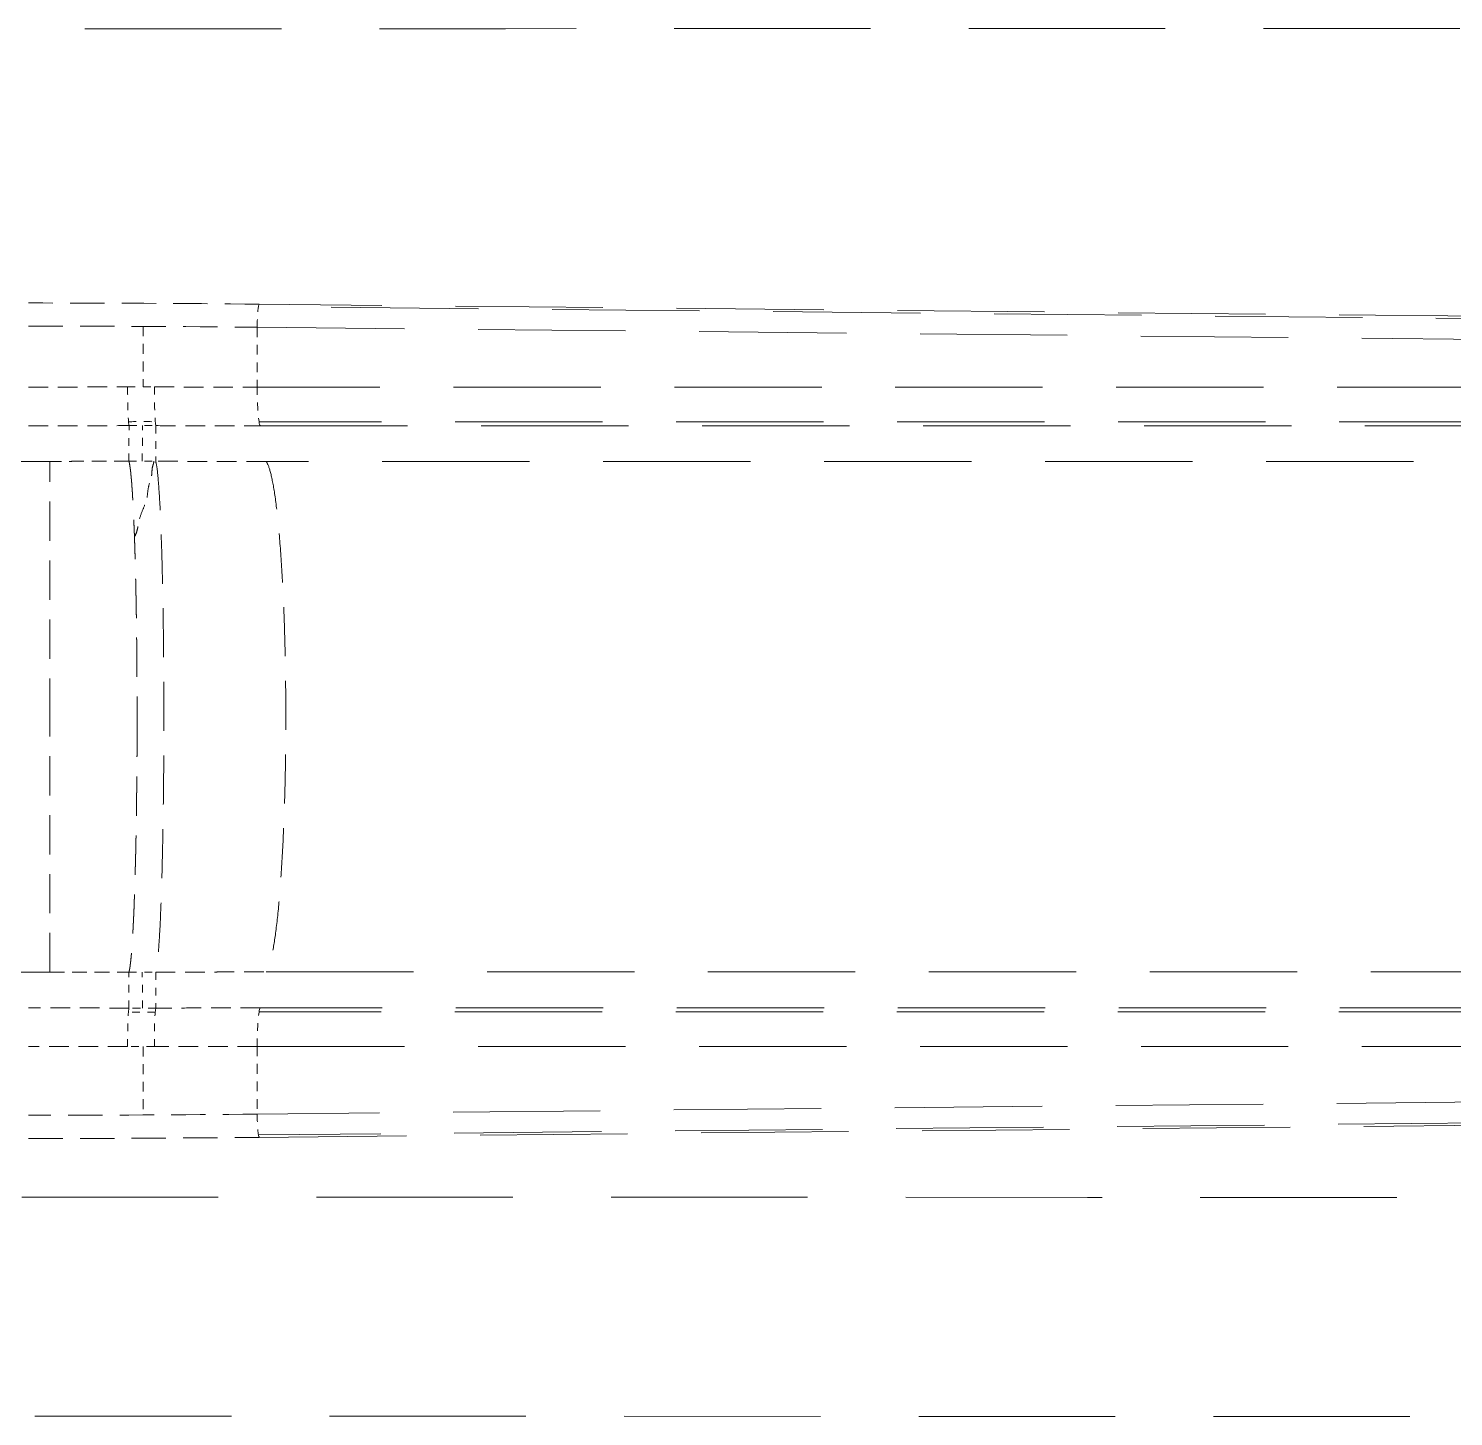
# Model space of a CAD drawing. Header units: millimetres. Extents: x 519 to 904, y 347 to 551.
# Drawn here: x 616.73 to 635.16, y 377.18 to 395.13 of the extents above; entities that cross this region are included whole.
import ezdxf

# ---------------------------------------------------------------- set-up
doc = ezdxf.new("R2010")
doc.units = ezdxf.units.MM
doc.linetypes.add('HIDDEN', pattern=[9.525, 6.35, -3.175])
doc.layers.add('1', color=7, linetype='Continuous', true_color=0xffffff)

msp = doc.modelspace()

# ---------------------------------------------------------------- linework, layer by layer
at = {"layer": '1', "color": 155, "linetype": 'HIDDEN', "lineweight": 13, "ltscale": 0.3}
for p, q in [((639.694, 391.336), (619.704, 391.534)), ((638.443, 391.379), (619.713, 391.565)), ((619.687, 391.266), (638.417, 391.081)), ((638.417, 390.492), (619.687, 390.492)), ((638.441, 390.042), (619.711, 390.042)), ((619.726, 389.991), (638.455, 389.991)), ((552.92, 389.532), (617.004, 389.532)), ((617.004, 382.927), (552.92, 382.927)), ((638.436, 382.414), (619.711, 382.414)), ((638.45, 382.465), (619.726, 382.465)), ((619.687, 381.968), (638.412, 381.967)), ((638.411, 381.277), (619.687, 381.092)), ((638.428, 381.007), (619.704, 380.822)), ((619.713, 380.791), (638.437, 380.976))]:
    msp.add_line(p, q, dxfattribs=at)
at = {"layer": '1', "color": 155, "linetype": 'HIDDEN', "lineweight": 13, "ltscale": 0.02}
for p, q in [((618.211, 391.277), (618.211, 390.496)), ((619.687, 391.266), (619.687, 390.492)), ((618.211, 381.964), (618.211, 381.081)), ((619.687, 381.968), (619.687, 381.092))]:
    msp.add_line(p, q, dxfattribs=at)
at = {"layer": '1', "color": 155, "linetype": 'HIDDEN', "lineweight": 13, "ltscale": 0.01}
for p, q in [((618.201, 389.535), (618.203, 389.994)), ((618.377, 389.994), (618.374, 389.534)), ((618.203, 382.462), (618.201, 382.925)), ((618.374, 382.926), (618.376, 382.462))]:
    msp.add_line(p, q, dxfattribs=at)
at = {"layer": '1', "color": 155, "linetype": 'HIDDEN', "lineweight": 13, "ltscale": 0.008}
for centre, major_axis, ratio, start_param, end_param in [((619.713, 391.265), (-0.003, -0.301), 0.086587, 3.255469, 4.709711), ((619.713, 381.091), (0.003, -0.301), 0.086517, 4.707998, 6.16931)]:
    msp.add_ellipse(centre, major_axis=major_axis, ratio=ratio, start_param=start_param, end_param=end_param, dxfattribs=at)
at = {"layer": '1', "color": 155, "linetype": 'HIDDEN', "lineweight": 13, "ltscale": 0.01}
for centre, major_axis, ratio, start_param, end_param in [((618.03, 390.493), (-0.002, 0.502), 0.037486, 1.56709, 3.028066), ((618.382, 390.493), (0.002, 0.502), 0.047674, 1.567465, 3.028017), ((619.731, 390.49), (0, 0.502), 0.086556, 1.567262, 3.027717), ((618.029, 381.963), (-0.002, -0.502), 0.037511, 3.255119, 4.709004), ((618.381, 381.963), (0.002, -0.502), 0.04762, 3.255168, 4.708632), ((619.731, 381.966), (0, -0.502), 0.086556, 3.255468, 4.708855)]:
    msp.add_ellipse(centre, major_axis=major_axis, ratio=ratio, start_param=start_param, end_param=end_param, dxfattribs=at)
at = {"layer": '1', "color": 155, "linetype": 'HIDDEN', "lineweight": 13, "ltscale": 0.4}
msp.add_ellipse((647.099, 1635.684), major_axis=(11092.198, 0), ratio=0.113203, start_param=4.704491, end_param=4.711312, dxfattribs=at)
for points in [[(639.05, 395.129), (610.332, 395.128), (581.615, 395.114), (552.898, 395.087)], [(552.043, 377.227), (581.045, 377.199), (610.047, 377.184), (639.049, 377.182)]]:
    msp.add_open_spline(points, degree=3, dxfattribs=at)
at = {"layer": '1', "color": 155, "linetype": 'HIDDEN', "lineweight": 13, "ltscale": 0.07}
for points in [[(619.713, 391.565), (618.721, 391.575), (617.725, 391.58), (616.729, 391.58)], [(616.729, 391.281), (617.717, 391.281), (618.704, 391.276), (619.687, 391.266)], [(619.687, 381.092), (618.704, 381.082), (617.717, 381.077), (616.729, 381.077)], [(616.729, 380.776), (617.725, 380.776), (618.721, 380.781), (619.713, 380.791)]]:
    msp.add_open_spline(points, degree=3, dxfattribs=at)
at = {"layer": '1', "color": 155, "linetype": 'HIDDEN', "lineweight": 13, "ltscale": 0.04}
for points in [[(616.729, 390.492), (616.872, 390.492), (617.157, 390.493), (617.584, 390.494), (617.869, 390.495), (618.011, 390.495)], [(618.358, 390.495), (618.503, 390.494), (618.796, 390.493), (619.239, 390.492), (619.537, 390.492), (619.687, 390.492)], [(616.729, 389.991), (616.874, 389.991), (617.163, 389.992), (617.596, 389.992), (617.885, 389.994), (618.03, 389.994)], [(618.377, 389.994), (618.525, 389.993), (618.821, 389.992), (619.271, 389.991), (619.573, 389.991), (619.726, 389.991)], [(618.029, 382.462), (617.885, 382.463), (617.596, 382.464), (617.163, 382.465), (616.874, 382.465), (616.729, 382.465)], [(619.726, 382.465), (619.578, 382.465), (619.282, 382.465), (618.832, 382.464), (618.529, 382.463), (618.376, 382.462)], [(618.011, 381.965), (617.868, 381.965), (617.584, 381.966), (617.157, 381.967), (616.872, 381.967), (616.729, 381.967)], [(619.687, 381.968), (619.542, 381.968), (619.25, 381.967), (618.806, 381.966), (618.507, 381.965), (618.357, 381.965)]]:
    msp.add_open_spline(points, degree=3, dxfattribs=at)
at = {"layer": '1', "color": 155, "linetype": 'HIDDEN', "lineweight": 13, "ltscale": 0.01}
for points in [[(618.011, 390.495), (618.049, 390.495), (618.127, 390.496), (618.242, 390.496), (618.319, 390.495), (618.358, 390.495)], [(618.023, 390.045), (618.139, 390.046), (618.254, 390.046), (618.369, 390.045)], [(618.028, 389.534), (618.028, 389.688), (618.029, 389.841), (618.03, 389.994)], [(618.03, 389.994), (618.068, 389.994), (618.145, 389.995), (618.261, 389.995), (618.338, 389.994), (618.377, 389.994)], [(618.028, 389.534), (618.143, 389.535), (618.259, 389.535), (618.374, 389.534)], [(618.028, 382.925), (618.143, 382.925), (618.258, 382.925), (618.374, 382.926)], [(618.029, 382.462), (618.029, 382.616), (618.028, 382.771), (618.028, 382.925)], [(618.368, 382.411), (618.253, 382.411), (618.138, 382.411), (618.023, 382.411)], [(618.376, 382.462), (618.338, 382.462), (618.261, 382.462), (618.145, 382.462), (618.068, 382.462), (618.029, 382.462)], [(618.357, 381.965), (618.319, 381.964), (618.242, 381.964), (618.126, 381.964), (618.049, 381.964), (618.011, 381.965)]]:
    msp.add_open_spline(points, degree=3, dxfattribs=at)
at = {"layer": '1', "color": 155, "linetype": 'HIDDEN', "lineweight": 13, "ltscale": 0.03}
for points in [[(618.028, 389.534), (617.591, 389.533), (617.004, 389.532)], [(617.004, 382.927), (617.592, 382.927), (618.027, 382.925)]]:
    msp.add_open_spline(points, degree=2, dxfattribs=at)
at = {"layer": '1', "color": 155, "linetype": 'HIDDEN', "lineweight": 13, "ltscale": 0.08}
for points, knots in [([(617.004, 386.218), (617.004, 386.42), (617.004, 386.623), (617.004, 387.021), (617.004, 387.217), (617.004, 387.596), (617.004, 387.778), (617.004, 388.125), (617.004, 388.288), (617.004, 388.591), (617.004, 388.73), (617.004, 388.978), (617.004, 389.088), (617.004, 389.275), (617.004, 389.351), (617.004, 389.47), (617.004, 389.511), (617.004, 389.534)], [0, 0, 0, 0, 0.125, 0.125, 0.25, 0.25, 0.375, 0.375, 0.5, 0.5, 0.625, 0.625, 0.75, 0.75, 0.875, 0.875, 1, 1, 1, 1]), ([(618.027, 389.534), (618.028, 389.533), (618.029, 389.53), (618.03, 389.525), (618.031, 389.52), (618.033, 389.514), (618.034, 389.508), (618.035, 389.502), (618.037, 389.495), (618.038, 389.488), (618.039, 389.481), (618.04, 389.473), (618.042, 389.464), (618.043, 389.456), (618.044, 389.447), (618.046, 389.437), (618.047, 389.427), (618.048, 389.417), (618.049, 389.407), (618.051, 389.396), (618.052, 389.384), (618.053, 389.373), (618.054, 389.361), (618.055, 389.349), (618.057, 389.336), (618.058, 389.323), (618.059, 389.31), (618.06, 389.296), (618.061, 389.282), (618.063, 389.268), (618.064, 389.253), (618.065, 389.238), (618.066, 389.223), (618.067, 389.207), (618.068, 389.191), (618.07, 389.175), (618.071, 389.158), (618.072, 389.141), (618.073, 389.124), (618.074, 389.107), (618.075, 389.089), (618.076, 389.071), (618.077, 389.053), (618.078, 389.034), (618.079, 389.015), (618.08, 388.996), (618.081, 388.976), (618.082, 388.957), (618.083, 388.937), (618.084, 388.916), (618.085, 388.896), (618.086, 388.875), (618.087, 388.854), (618.088, 388.833), (618.089, 388.811), (618.09, 388.79), (618.091, 388.768), (618.092, 388.745), (618.093, 388.723), (618.094, 388.7), (618.095, 388.677), (618.096, 388.654), (618.097, 388.631), (618.098, 388.607), (618.099, 388.583), (618.099, 388.559), (618.1, 388.535), (618.101, 388.511), (618.102, 388.486), (618.103, 388.461), (618.104, 388.436), (618.104, 388.411), (618.105, 388.386), (618.106, 388.36), (618.107, 388.335), (618.107, 388.309), (618.108, 388.283), (618.109, 388.257), (618.11, 388.23), (618.11, 388.204), (618.111, 388.177), (618.112, 388.15), (618.112, 388.123), (618.113, 388.096), (618.114, 388.069), (618.114, 388.042), (618.115, 388.014), (618.116, 387.987), (618.116, 387.959), (618.117, 387.931), (618.117, 387.903), (618.118, 387.875), (618.119, 387.847), (618.119, 387.818), (618.12, 387.79), (618.12, 387.761), (618.121, 387.733), (618.121, 387.704), (618.122, 387.675), (618.122, 387.646), (618.123, 387.617), (618.123, 387.588), (618.124, 387.559), (618.124, 387.53), (618.125, 387.501), (618.125, 387.471), (618.126, 387.442), (618.126, 387.412), (618.126, 387.383), (618.127, 387.353), (618.127, 387.324), (618.128, 387.294), (618.128, 387.264), (618.128, 387.235), (618.129, 387.205), (618.129, 387.175), (618.129, 387.145), (618.13, 387.115), (618.13, 387.085), (618.13, 387.055), (618.13, 387.025), (618.131, 386.995), (618.131, 386.965), (618.131, 386.935), (618.131, 386.905), (618.132, 386.875), (618.132, 386.845), (618.132, 386.815), (618.132, 386.785), (618.132, 386.755), (618.133, 386.725), (618.133, 386.695), (618.133, 386.665), (618.133, 386.635), (618.133, 386.605), (618.133, 386.575), (618.133, 386.545), (618.133, 386.515), (618.134, 386.485), (618.134, 386.455), (618.134, 386.426), (618.134, 386.396), (618.134, 386.366), (618.134, 386.336), (618.134, 386.307), (618.134, 386.277), (618.134, 386.248), (618.134, 386.228), (618.134, 386.218)], [0, 0, 0, 0, 0.007627, 0.015244, 0.02285, 0.030445, 0.03803, 0.045603, 0.053166, 0.060719, 0.06826, 0.075791, 0.083311, 0.09082, 0.098319, 0.105807, 0.113284, 0.12075, 0.128206, 0.135651, 0.143085, 0.150509, 0.157921, 0.165323, 0.172715, 0.180095, 0.187465, 0.194824, 0.202172, 0.20951, 0.216837, 0.224153, 0.231458, 0.238753, 0.246037, 0.25331, 0.260573, 0.267825, 0.275066, 0.282296, 0.289515, 0.296724, 0.303922, 0.31111, 0.318286, 0.325452, 0.332607, 0.339752, 0.346886, 0.354009, 0.361121, 0.368222, 0.375313, 0.382393, 0.389462, 0.396521, 0.403569, 0.410606, 0.417632, 0.424648, 0.431653, 0.438647, 0.445631, 0.452603, 0.459565, 0.466517, 0.473457, 0.480387, 0.487306, 0.494214, 0.501112, 0.507999, 0.514875, 0.52174, 0.528595, 0.535439, 0.542272, 0.549095, 0.555906, 0.562707, 0.569498, 0.576277, 0.583046, 0.589804, 0.596552, 0.603288, 0.610014, 0.616729, 0.623434, 0.630127, 0.63681, 0.643483, 0.650144, 0.656795, 0.663435, 0.670064, 0.676683, 0.683291, 0.689888, 0.696474, 0.70305, 0.709615, 0.716169, 0.722712, 0.729245, 0.735767, 0.742278, 0.748779, 0.755269, 0.761748, 0.768216, 0.774674, 0.78112, 0.787557, 0.793982, 0.800397, 0.806801, 0.813194, 0.819576, 0.825948, 0.832309, 0.838659, 0.844999, 0.851328, 0.857646, 0.863953, 0.87025, 0.876536, 0.882811, 0.889075, 0.895329, 0.901572, 0.907804, 0.914026, 0.920237, 0.926437, 0.932626, 0.938804, 0.944972, 0.951129, 0.957276, 0.963411, 0.969536, 0.975651, 0.981754, 0.987847, 0.993929, 1, 1, 1, 1]), ([(617.004, 382.926), (617.004, 382.948), (617.004, 382.99), (617.004, 383.107), (617.004, 383.183), (617.004, 383.368), (617.004, 383.477), (617.004, 383.723), (617.004, 383.861), (617.004, 384.161), (617.004, 384.324), (617.004, 384.667), (617.004, 384.849), (617.004, 385.225), (617.004, 385.419), (617.004, 385.815), (617.004, 386.017), (617.004, 386.218)], [0, 0, 0, 0, 0.125, 0.125, 0.25, 0.25, 0.375, 0.375, 0.5, 0.5, 0.625, 0.625, 0.75, 0.75, 0.875, 0.875, 1, 1, 1, 1]), ([(618.134, 386.218), (618.134, 386.21), (618.134, 386.195), (618.134, 386.172), (618.134, 386.149), (618.134, 386.126), (618.134, 386.103), (618.134, 386.08), (618.134, 386.057), (618.134, 386.034), (618.134, 386.011), (618.134, 385.988), (618.134, 385.965), (618.133, 385.941), (618.133, 385.918), (618.133, 385.895), (618.133, 385.872), (618.133, 385.848), (618.133, 385.825), (618.133, 385.802), (618.133, 385.778), (618.133, 385.755), (618.133, 385.732), (618.132, 385.708), (618.132, 385.685), (618.132, 385.662), (618.132, 385.638), (618.132, 385.615), (618.132, 385.591), (618.131, 385.568), (618.131, 385.545), (618.131, 385.521), (618.131, 385.498), (618.131, 385.474), (618.131, 385.451), (618.13, 385.427), (618.13, 385.404), (618.13, 385.381), (618.13, 385.357), (618.129, 385.334), (618.129, 385.311), (618.129, 385.287), (618.129, 385.264), (618.128, 385.24), (618.128, 385.217), (618.128, 385.194), (618.128, 385.171), (618.127, 385.147), (618.127, 385.124), (618.127, 385.101), (618.126, 385.078), (618.126, 385.055), (618.126, 385.032), (618.125, 385.008), (618.125, 384.985), (618.125, 384.962), (618.124, 384.939), (618.124, 384.917), (618.124, 384.894), (618.123, 384.871), (618.123, 384.848), (618.123, 384.825), (618.122, 384.802), (618.122, 384.78), (618.121, 384.757), (618.121, 384.735), (618.121, 384.712), (618.12, 384.69), (618.12, 384.667), (618.119, 384.645), (618.119, 384.623), (618.118, 384.6), (618.118, 384.578), (618.117, 384.556), (618.117, 384.534), (618.117, 384.512), (618.116, 384.49), (618.116, 384.468), (618.115, 384.447), (618.115, 384.425), (618.114, 384.403), (618.114, 384.382), (618.113, 384.36), (618.112, 384.339), (618.112, 384.318), (618.111, 384.297), (618.111, 384.275), (618.11, 384.254), (618.11, 384.234), (618.109, 384.213), (618.109, 384.192), (618.108, 384.171), (618.107, 384.151), (618.107, 384.13), (618.106, 384.11), (618.106, 384.09), (618.105, 384.07), (618.104, 384.05), (618.104, 384.03), (618.103, 384.01), (618.102, 383.99), (618.102, 383.971), (618.101, 383.951), (618.1, 383.932), (618.1, 383.913), (618.099, 383.894), (618.098, 383.875), (618.098, 383.856), (618.097, 383.837), (618.096, 383.819), (618.096, 383.8), (618.095, 383.782), (618.094, 383.764), (618.094, 383.746), (618.093, 383.728), (618.092, 383.71), (618.091, 383.692), (618.091, 383.675), (618.09, 383.658), (618.089, 383.64), (618.088, 383.623), (618.087, 383.606), (618.087, 383.59), (618.086, 383.573), (618.085, 383.557), (618.084, 383.54), (618.084, 383.524), (618.083, 383.508), (618.082, 383.493), (618.081, 383.477), (618.08, 383.462), (618.079, 383.446), (618.079, 383.431), (618.078, 383.417), (618.077, 383.402), (618.076, 383.387), (618.075, 383.373), (618.074, 383.359), (618.073, 383.345), (618.073, 383.331), (618.072, 383.317), (618.071, 383.304), (618.07, 383.291), (618.069, 383.277), (618.068, 383.265), (618.067, 383.252), (618.066, 383.24), (618.065, 383.227), (618.064, 383.215), (618.064, 383.203), (618.063, 383.192), (618.062, 383.18), (618.061, 383.169), (618.06, 383.158), (618.059, 383.147), (618.058, 383.136), (618.057, 383.126), (618.056, 383.116), (618.055, 383.106), (618.054, 383.096), (618.053, 383.087), (618.052, 383.077), (618.051, 383.068), (618.05, 383.059), (618.049, 383.051), (618.048, 383.043), (618.047, 383.034), (618.046, 383.026), (618.045, 383.019), (618.044, 383.011), (618.043, 383.004), (618.042, 382.997), (618.041, 382.99), (618.04, 382.984), (618.039, 382.978), (618.038, 382.972), (618.037, 382.966), (618.036, 382.96), (618.035, 382.955), (618.034, 382.95), (618.033, 382.945), (618.032, 382.941), (618.031, 382.937), (618.029, 382.933), (618.028, 382.929), (618.028, 382.927), (618.027, 382.925)], [0, 0, 0, 0, 0.004729, 0.009466, 0.014211, 0.018963, 0.023723, 0.028491, 0.033267, 0.03805, 0.042841, 0.047639, 0.052446, 0.05726, 0.062082, 0.066911, 0.071748, 0.076593, 0.081446, 0.086306, 0.091174, 0.09605, 0.100933, 0.105824, 0.110723, 0.11563, 0.120544, 0.125466, 0.130396, 0.135333, 0.140278, 0.145231, 0.150192, 0.15516, 0.160136, 0.16512, 0.170111, 0.17511, 0.180117, 0.185132, 0.190154, 0.195184, 0.200222, 0.205267, 0.21032, 0.215381, 0.220449, 0.225526, 0.230609, 0.235701, 0.2408, 0.245908, 0.251022, 0.256145, 0.261275, 0.266413, 0.271559, 0.276712, 0.281873, 0.287042, 0.292218, 0.297402, 0.302594, 0.307794, 0.313001, 0.318216, 0.323439, 0.328669, 0.333907, 0.339153, 0.344407, 0.349668, 0.354937, 0.360214, 0.365498, 0.37079, 0.37609, 0.381398, 0.386713, 0.392036, 0.397367, 0.402705, 0.408051, 0.413405, 0.418767, 0.424136, 0.429513, 0.434897, 0.44029, 0.44569, 0.451098, 0.456513, 0.461936, 0.467367, 0.472806, 0.478252, 0.483706, 0.489168, 0.494638, 0.500115, 0.5056, 0.511092, 0.516593, 0.522101, 0.527616, 0.53314, 0.538671, 0.54421, 0.549756, 0.555311, 0.560873, 0.566442, 0.57202, 0.577605, 0.583198, 0.588798, 0.594407, 0.600023, 0.605646, 0.611278, 0.616917, 0.622564, 0.628218, 0.633881, 0.639551, 0.645228, 0.650914, 0.656607, 0.662308, 0.668016, 0.673732, 0.679456, 0.685188, 0.690927, 0.696674, 0.702429, 0.708192, 0.713962, 0.71974, 0.725525, 0.731319, 0.73712, 0.742928, 0.748745, 0.754569, 0.760401, 0.766241, 0.772088, 0.777943, 0.783806, 0.789676, 0.795554, 0.80144, 0.807334, 0.813235, 0.819144, 0.825061, 0.830985, 0.836917, 0.842857, 0.848805, 0.85476, 0.860723, 0.866694, 0.872672, 0.878658, 0.884652, 0.890654, 0.896663, 0.90268, 0.908705, 0.914737, 0.920777, 0.926825, 0.93288, 0.938944, 0.945015, 0.951093, 0.95718, 0.963274, 0.969375, 0.975485, 0.981602, 0.987727, 0.99386, 1, 1, 1, 1])]:
    msp.add_open_spline(points, degree=3, knots=knots, dxfattribs=at)
at = {"layer": '1', "color": 155, "linetype": 'HIDDEN', "lineweight": 13, "ltscale": 0.03}
msp.add_open_spline([(618.351, 389.534), (618.35, 389.525), (618.349, 389.512), (618.339, 389.482), (618.333, 389.465), (618.327, 389.425), (618.326, 389.403), (618.323, 389.353), (618.318, 389.325), (618.298, 389.266), (618.288, 389.234), (618.274, 389.165), (618.271, 389.128), (618.261, 389.048), (618.249, 389.007), (618.214, 388.922), (618.194, 388.879), (618.164, 388.786), (618.155, 388.737), (618.139, 388.66), (618.133, 388.634), (618.118, 388.591), (618.109, 388.573), (618.1, 388.556)], degree=3, knots=[0, 0, 0, 0, 0.107944, 0.107944, 0.208809, 0.208809, 0.309674, 0.309674, 0.410539, 0.410539, 0.511404, 0.511404, 0.612269, 0.612269, 0.713134, 0.713134, 0.813999, 0.813999, 0.914864, 0.914864, 0.965297, 0.965297, 1, 1, 1, 1], dxfattribs=at)
at = {"layer": '1', "color": 155, "linetype": 'HIDDEN', "lineweight": 13, "ltscale": 0.1}
for points, knots in [([(618.374, 389.534), (618.381, 389.511), (618.389, 389.47), (618.403, 389.352), (618.409, 389.276), (618.422, 389.09), (618.429, 388.981), (618.44, 388.733), (618.445, 388.595), (618.455, 388.293), (618.459, 388.13), (618.467, 387.785), (618.47, 387.603), (618.475, 387.226), (618.477, 387.031), (618.48, 386.634), (618.481, 386.432), (618.481, 386.028), (618.48, 385.826), (618.477, 385.429), (618.475, 385.234), (618.47, 384.856), (618.467, 384.674), (618.459, 384.329), (618.455, 384.166), (618.445, 383.865), (618.44, 383.727), (618.429, 383.479), (618.422, 383.37), (618.409, 383.184), (618.403, 383.107), (618.389, 382.99), (618.382, 382.948), (618.374, 382.926)], [0, 0, 0, 0, 0.0625, 0.0625, 0.125, 0.125, 0.1875, 0.1875, 0.25, 0.25, 0.3125, 0.3125, 0.375, 0.375, 0.4375, 0.4375, 0.5, 0.5, 0.5625, 0.5625, 0.625, 0.625, 0.6875, 0.6875, 0.75, 0.75, 0.8125, 0.8125, 0.875, 0.875, 0.9375, 0.9375, 1, 1, 1, 1]), ([(619.802, 389.53), (619.808, 389.523), (619.831, 389.485), (619.873, 389.355), (619.926, 389.048), (619.973, 388.613), (620.011, 388.073), (620.039, 387.466), (620.052, 386.941), (620.056, 386.528), (620.058, 386.229), (620.056, 385.93), (620.052, 385.517), (620.039, 384.993), (620.011, 384.386), (619.973, 383.846), (619.926, 383.411), (619.873, 383.105), (619.831, 382.975), (619.808, 382.937), (619.802, 382.93)], [0, 0, 0, 0, 0.020311, 0.088846, 0.157381, 0.225915, 0.29445, 0.362984, 0.431519, 0.465786, 0.500054, 0.534321, 0.568588, 0.637123, 0.705657, 0.774192, 0.842726, 0.911261, 0.979796, 1, 1, 1, 1])]:
    msp.add_open_spline(points, degree=3, knots=knots, dxfattribs=at)
at = {"layer": '1', "color": 155, "linetype": 'HIDDEN', "lineweight": 13, "ltscale": 0.04}
for points, knots in [([(619.802, 389.53), (619.431, 389.53), (619.089, 389.531), (618.75, 389.532), (618.374, 389.534)], [0, 0, 0, 0.5, 0.5, 1, 1, 1]), ([(618.374, 382.926), (618.632, 382.927), (618.732, 382.927), (618.904, 382.928), (619.089, 382.929), (619.447, 382.93), (619.802, 382.93)], [0, 0, 0, 0.25, 0.25, 0.5, 0.5, 1, 1, 1])]:
    msp.add_open_spline(points, degree=2, knots=knots, dxfattribs=at)
at = {"layer": '1', "color": 155, "linetype": 'HIDDEN', "lineweight": 13, "ltscale": 0.3}
for points in [[(640.355, 389.53), (619.802, 389.53)], [(619.802, 382.93), (640.355, 382.929)]]:
    msp.add_open_spline(points, degree=1, dxfattribs=at)

doc.saveas('drawing.dxf')
